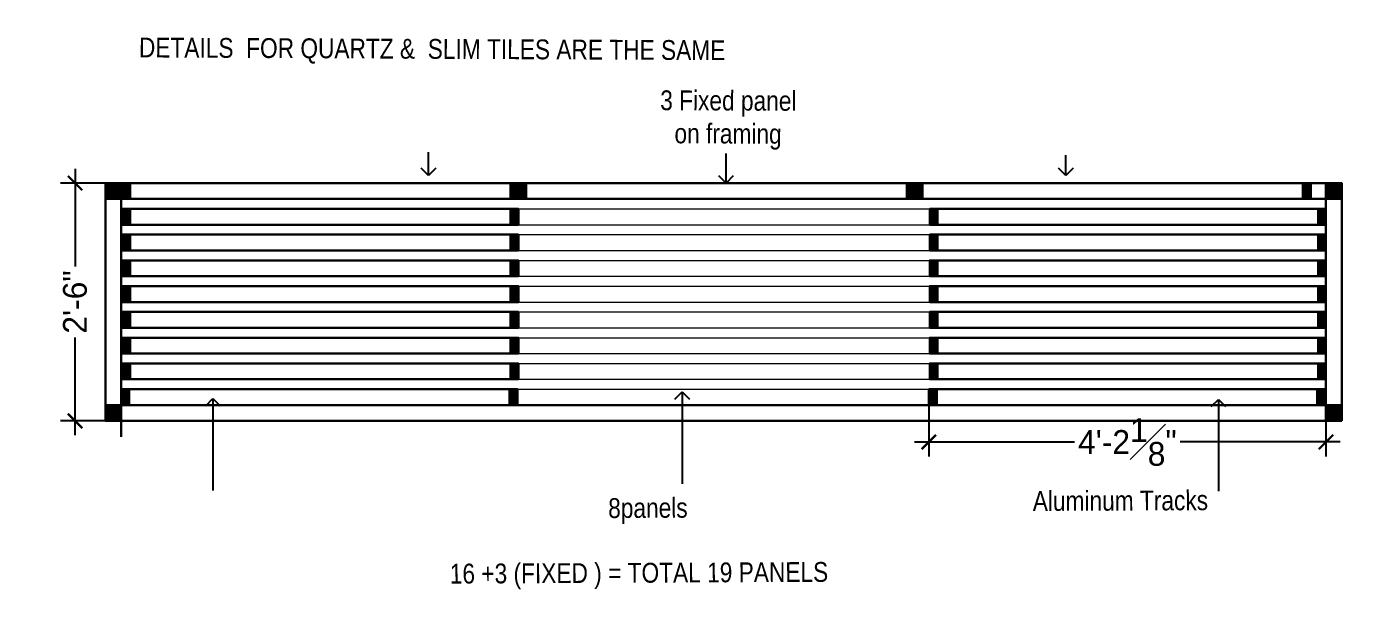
# Model space of a CAD drawing. Header units: inches. Extents: x -109431 to 29005, y -34715 to -1756.
# Drawn here: x -41552.4 to -41383.6, y -12008.7 to -11936.8 of the extents above; entities that cross this region are included whole.
import ezdxf

# ---------------------------------------------------------------- set-up
doc = ezdxf.new("R2010")
doc.units = ezdxf.units.IN
doc.header["$LTSCALE"] = 0.05
doc.header["$MEASUREMENT"] = 0
doc.header["$PDMODE"] = 3
doc.header["$PDSIZE"] = -4
doc.linetypes.add('DASHED2', pattern=[0.375, 0.25, -0.125])
doc.layers.get('Defpoints').update_dxf_attribs({"linetype": 'DASHED2'})
doc.layers.add('Furniture Layout Dotted', color=8, linetype='Continuous')
doc.layers.add('text', color=4, linetype='Continuous')
doc.styles.add('9-128OF1-4', font='ARIALN.TTF', dxfattribs={"height": 3.0792})
doc.styles.add('style2', font='stylu.ttf')
doc.dimstyles.new('DIM 1-4', dxfattribs={"dimtxt": 3.0792, "dimasz": 1.82, "dimexe": 1.82, "dimexo": 0, "dimgap": 0.09, "dimtad": 0, "dimzin": 0, "dimdsep": 46, "dimlunit": 4, "dimtxsty": '9-128OF1-4', "dimblk": 'ARCHTICK', "dimcen": 1.8125, "dimdle": 1.82, "dimclrd": 8, "dimclre": 8, "dimadec": 0, "dimazin": 0, "dimtfac": 1, "dimtofl": 0, "dimtmove": 0, "dimatfit": 3, "dimldrblk": 'OPEN90', "dimfxl": 1, "dimtolj": 1, "dimtzin": 0, "dimlwd": -1, "dimarcsym": 0})

# ---------------------------------------------------------------- blocks, each defined once
blk = doc.blocks.new('_ArchTick')
at = {"color": 0, "const_width": 0.15}
blk.add_lwpolyline([(-0.5, -0.5), (0.5, 0.5)], dxfattribs=at)
blk = doc.blocks.new('*D646')
at = {"color": 8, "ltscale": 50, "transparency": 16777216}
for p, q in [((-41546.28, -11954.75), (-41546.28, -11967.08)), ((-41546.28, -11988.39), (-41546.28, -11976.06))]:
    blk.add_line(p, q, dxfattribs=at)
at = {"color": 8, "lineweight": -2, "ltscale": 50, "transparency": 16777216}
for p, q in [((-41539.74, -11956.57), (-41548.1, -11956.57)), ((-41542.45, -11986.57), (-41548.1, -11986.57))]:
    blk.add_line(p, q, dxfattribs=at)
at = {"layer": 'Defpoints', "color": 0, "ltscale": 50, "transparency": 16777216}
for p in [(-41546.28, -11956.57), (-41539.74, -11956.57), (-41542.45, -11986.57)]:
    blk.add_point(p, dxfattribs=at)
at = {"color": 8, "ltscale": 50, "transparency": 16777216, "xscale": 1.82, "yscale": 1.82, "zscale": 1.82}
for p, rotation in [((-41546.28, -11956.57), 90), ((-41546.28, -11986.57), 270)]:
    blk.add_blockref('_ArchTick', p, dxfattribs=dict(at, rotation=rotation))
at = {"lineweight": 15, "ltscale": 50, "transparency": 16777216, "insert": (-41546.28, -11971.57), "char_height": 3, "attachment_point": 5, "rotation": 90, "style": 'style2'}
blk.add_mtext('\\A1;2\'-6"', dxfattribs=at)
blk = doc.blocks.new('_Open90')
at = {"color": 0, "linetype": 'ByBlock', "lineweight": -2}
for p, q in [((0, 0), (-1, 0)), ((-0.5, 0.5), (0, 0)), ((0, 0), (-0.5, -0.5))]:
    blk.add_line(p, q, dxfattribs=at)
blk = doc.blocks.new('*D647')
at = {"color": 8, "lineweight": -2, "ltscale": 50, "transparency": 16777216}
for p, q in [((-41438.55, -11984.57), (-41438.55, -11991.05)), ((-41388.45, -11984.57), (-41388.45, -11991.05))]:
    blk.add_line(p, q, dxfattribs=at)
at = {"color": 8, "ltscale": 50, "transparency": 16777216}
for p, q in [((-41440.37, -11989.23), (-41420.17, -11989.23)), ((-41386.63, -11989.23), (-41406.83, -11989.23))]:
    blk.add_line(p, q, dxfattribs=at)
at = {"layer": 'Defpoints', "color": 0, "ltscale": 50, "transparency": 16777216}
for p in [(-41438.55, -11984.57), (-41388.45, -11984.57), (-41388.45, -11989.23)]:
    blk.add_point(p, dxfattribs=at)
at = {"color": 8, "ltscale": 50, "transparency": 16777216, "xscale": 1.82, "yscale": 1.82, "zscale": 1.82, "rotation": 180}
blk.add_blockref('_ArchTick', (-41438.55, -11989.23), dxfattribs=at)
at = {"color": 8, "ltscale": 50, "transparency": 16777216, "xscale": 1.82, "yscale": 1.82, "zscale": 1.82}
blk.add_blockref('_ArchTick', (-41388.45, -11989.23), dxfattribs=at)
at = {"lineweight": 15, "ltscale": 50, "transparency": 16777216, "insert": (-41413.5, -11989.23), "char_height": 3, "attachment_point": 5, "style": 'style2'}
blk.add_mtext('\\A1;4\'-2{\\H1x;\\S1#8;}"', dxfattribs=at)

msp = doc.modelspace()

# ---------------------------------------------------------------- hatches: boundary and pattern name
at = {"lineweight": 30, "ltscale": 50}
h = msp.add_hatch(dxfattribs=at)
h.set_pattern_fill('ANSI31', color=256)
h.set_pattern_definition([(45, (780892.39732, 239545.96328), (-0.088388347648, 0.088388347648), [])])
h.paths.add_polyline_path([(-41540.44614, -11956.5695), (-41542.44614, -11956.5695), (-41542.44614, -11958.5695), (-41540.44614, -11958.5695)])
at = {"lineweight": 30, "ltscale": 50, "true_color": 0xfecc66}
h = msp.add_hatch(color=31, dxfattribs=at)
h.dxf.hatch_style = 1
h.paths.add_polyline_path([(-41539.34638, -11956.5695), (-41540.34638, -11956.5695), (-41540.34638, -11958.5695), (-41539.34638, -11958.5695)])
h = msp.add_hatch(color=31, dxfattribs=at)
h.dxf.hatch_style = 1
h.paths.add_polyline_path([(-41490.34638, -11956.5695), (-41491.34638, -11956.5695), (-41491.34638, -11958.5695), (-41490.34638, -11958.5695)])
h = msp.add_hatch(color=31, dxfattribs=at)
h.dxf.hatch_style = 1
h.paths.add_polyline_path([(-41489.34638, -11956.5695), (-41490.34638, -11956.5695), (-41490.34638, -11958.5695), (-41489.34638, -11958.5695)])
h = msp.add_hatch(color=31, dxfattribs=at)
h.dxf.hatch_style = 1
h.paths.add_polyline_path([(-41440.34638, -11956.5695), (-41441.34638, -11956.5695), (-41441.34638, -11958.5695), (-41440.34638, -11958.5695)])
h = msp.add_hatch(color=31, dxfattribs=at)
h.dxf.hatch_style = 1
h.paths.add_polyline_path([(-41439.34638, -11956.5695), (-41440.34638, -11956.5695), (-41440.34638, -11958.5695), (-41439.34638, -11958.5695)])
h = msp.add_hatch(color=31, dxfattribs=at)
h.dxf.hatch_style = 1
h.paths.add_polyline_path([(-41390.34638, -11956.5695), (-41391.34638, -11956.5695), (-41391.34638, -11958.5695), (-41390.34638, -11958.5695)])
at = {"lineweight": 30, "ltscale": 50}
h = msp.add_hatch(dxfattribs=at)
h.set_pattern_fill('ANSI31', color=256)
h.set_pattern_definition([(45, (781046.39732, 239545.96328), (-0.088388347648, 0.088388347648), [])])
h.paths.add_polyline_path([(-41386.44614, -11956.5695), (-41388.44614, -11956.5695), (-41388.44614, -11958.5695), (-41386.44614, -11958.5695)])
at = {"lineweight": 30, "ltscale": 50, "true_color": 0xfecc66}
h = msp.add_hatch(color=31, dxfattribs=at)
h.dxf.hatch_style = 1
h.paths.add_polyline_path([(-41539.34638, -11959.8195), (-41540.34638, -11959.8195), (-41540.34638, -11961.8195), (-41539.34638, -11961.8195)])
h = msp.add_hatch(color=31, dxfattribs=at)
h.dxf.hatch_style = 1
h.paths.add_polyline_path([(-41490.34638, -11959.8195), (-41491.34638, -11959.8195), (-41491.34638, -11961.8195), (-41490.34638, -11961.8195)])
h = msp.add_hatch(color=31, dxfattribs=at)
h.dxf.hatch_style = 1
h.paths.add_polyline_path([(-41437.44614, -11959.8195), (-41438.44614, -11959.8195), (-41438.44614, -11961.8195), (-41437.44614, -11961.8195)])
h = msp.add_hatch(color=31, dxfattribs=at)
h.dxf.hatch_style = 1
h.paths.add_polyline_path([(-41388.44614, -11959.8195), (-41389.44614, -11959.8195), (-41389.44614, -11961.8195), (-41388.44614, -11961.8195)])
h = msp.add_hatch(color=31, dxfattribs=at)
h.dxf.hatch_style = 1
h.paths.add_polyline_path([(-41539.34638, -11963.0695), (-41540.34638, -11963.0695), (-41540.34638, -11965.0695), (-41539.34638, -11965.0695)])
h = msp.add_hatch(color=31, dxfattribs=at)
h.dxf.hatch_style = 1
h.paths.add_polyline_path([(-41490.34638, -11963.0695), (-41491.34638, -11963.0695), (-41491.34638, -11965.0695), (-41490.34638, -11965.0695)])
h = msp.add_hatch(color=31, dxfattribs=at)
h.dxf.hatch_style = 1
h.paths.add_polyline_path([(-41437.44614, -11963.0695), (-41438.44614, -11963.0695), (-41438.44614, -11965.0695), (-41437.44614, -11965.0695)])
h = msp.add_hatch(color=31, dxfattribs=at)
h.dxf.hatch_style = 1
h.paths.add_polyline_path([(-41388.44614, -11963.0695), (-41389.44614, -11963.0695), (-41389.44614, -11965.0695), (-41388.44614, -11965.0695)])
h = msp.add_hatch(color=31, dxfattribs=at)
h.dxf.hatch_style = 1
h.paths.add_polyline_path([(-41539.34638, -11966.3195), (-41540.34638, -11966.3195), (-41540.34638, -11968.3195), (-41539.34638, -11968.3195)])
h = msp.add_hatch(color=31, dxfattribs=at)
h.dxf.hatch_style = 1
h.paths.add_polyline_path([(-41490.34638, -11966.3195), (-41491.34638, -11966.3195), (-41491.34638, -11968.3195), (-41490.34638, -11968.3195)])
h = msp.add_hatch(color=31, dxfattribs=at)
h.dxf.hatch_style = 1
h.paths.add_polyline_path([(-41437.44614, -11966.3195), (-41438.44614, -11966.3195), (-41438.44614, -11968.3195), (-41437.44614, -11968.3195)])
h = msp.add_hatch(color=31, dxfattribs=at)
h.dxf.hatch_style = 1
h.paths.add_polyline_path([(-41388.44614, -11966.3195), (-41389.44614, -11966.3195), (-41389.44614, -11968.3195), (-41388.44614, -11968.3195)])
h = msp.add_hatch(color=31, dxfattribs=at)
h.dxf.hatch_style = 1
h.paths.add_polyline_path([(-41539.34638, -11969.5695), (-41540.34638, -11969.5695), (-41540.34638, -11971.5695), (-41539.34638, -11971.5695)])
h = msp.add_hatch(color=31, dxfattribs=at)
h.dxf.hatch_style = 1
h.paths.add_polyline_path([(-41490.34638, -11969.5695), (-41491.34638, -11969.5695), (-41491.34638, -11971.5695), (-41490.34638, -11971.5695)])
h = msp.add_hatch(color=31, dxfattribs=at)
h.dxf.hatch_style = 1
h.paths.add_polyline_path([(-41437.44614, -11969.5695), (-41438.44614, -11969.5695), (-41438.44614, -11971.5695), (-41437.44614, -11971.5695)])
h = msp.add_hatch(color=31, dxfattribs=at)
h.dxf.hatch_style = 1
h.paths.add_polyline_path([(-41388.44614, -11969.5695), (-41389.44614, -11969.5695), (-41389.44614, -11971.5695), (-41388.44614, -11971.5695)])
h = msp.add_hatch(color=31, dxfattribs=at)
h.dxf.hatch_style = 1
h.paths.add_polyline_path([(-41539.34638, -11972.8195), (-41540.34638, -11972.8195), (-41540.34638, -11974.8195), (-41539.34638, -11974.8195)])
h = msp.add_hatch(color=31, dxfattribs=at)
h.dxf.hatch_style = 1
h.paths.add_polyline_path([(-41490.34638, -11972.8195), (-41491.34638, -11972.8195), (-41491.34638, -11974.8195), (-41490.34638, -11974.8195)])
h = msp.add_hatch(color=31, dxfattribs=at)
h.dxf.hatch_style = 1
h.paths.add_polyline_path([(-41437.44614, -11972.8195), (-41438.44614, -11972.8195), (-41438.44614, -11974.8195), (-41437.44614, -11974.8195)])
h = msp.add_hatch(color=31, dxfattribs=at)
h.dxf.hatch_style = 1
h.paths.add_polyline_path([(-41388.44614, -11972.8195), (-41389.44614, -11972.8195), (-41389.44614, -11974.8195), (-41388.44614, -11974.8195)])
h = msp.add_hatch(color=31, dxfattribs=at)
h.dxf.hatch_style = 1
h.paths.add_polyline_path([(-41539.34638, -11976.0695), (-41540.34638, -11976.0695), (-41540.34638, -11978.0695), (-41539.34638, -11978.0695)])
h = msp.add_hatch(color=31, dxfattribs=at)
h.dxf.hatch_style = 1
h.paths.add_polyline_path([(-41490.34638, -11976.0695), (-41491.34638, -11976.0695), (-41491.34638, -11978.0695), (-41490.34638, -11978.0695)])
h = msp.add_hatch(color=31, dxfattribs=at)
h.dxf.hatch_style = 1
h.paths.add_polyline_path([(-41437.44614, -11976.0695), (-41438.44614, -11976.0695), (-41438.44614, -11978.0695), (-41437.44614, -11978.0695)])
h = msp.add_hatch(color=31, dxfattribs=at)
h.dxf.hatch_style = 1
h.paths.add_polyline_path([(-41388.44614, -11976.0695), (-41389.44614, -11976.0695), (-41389.44614, -11978.0695), (-41388.44614, -11978.0695)])
h = msp.add_hatch(color=31, dxfattribs=at)
h.dxf.hatch_style = 1
h.paths.add_polyline_path([(-41539.34638, -11979.3195), (-41540.34638, -11979.3195), (-41540.34638, -11981.3195), (-41539.34638, -11981.3195)])
h = msp.add_hatch(color=31, dxfattribs=at)
h.dxf.hatch_style = 1
h.paths.add_polyline_path([(-41490.34638, -11979.3195), (-41491.34638, -11979.3195), (-41491.34638, -11981.3195), (-41490.34638, -11981.3195)])
h = msp.add_hatch(color=31, dxfattribs=at)
h.dxf.hatch_style = 1
h.paths.add_polyline_path([(-41437.44614, -11979.3195), (-41438.44614, -11979.3195), (-41438.44614, -11981.3195), (-41437.44614, -11981.3195)])
h = msp.add_hatch(color=31, dxfattribs=at)
h.dxf.hatch_style = 1
h.paths.add_polyline_path([(-41388.44614, -11979.3195), (-41389.44614, -11979.3195), (-41389.44614, -11981.3195), (-41388.44614, -11981.3195)])
h = msp.add_hatch(color=31, dxfattribs=at)
h.dxf.hatch_style = 1
h.paths.add_polyline_path([(-41539.44614, -11982.5695), (-41540.44614, -11982.5695), (-41540.44614, -11984.5695), (-41539.44614, -11984.5695)])
h = msp.add_hatch(color=31, dxfattribs=at)
h.dxf.hatch_style = 1
h.paths.add_polyline_path([(-41490.44614, -11982.5695), (-41491.44614, -11982.5695), (-41491.44614, -11984.5695), (-41490.44614, -11984.5695)])
h = msp.add_hatch(color=31, dxfattribs=at)
h.dxf.hatch_style = 1
h.paths.add_polyline_path([(-41437.54589, -11982.5695), (-41438.54589, -11982.5695), (-41438.54589, -11984.5695), (-41437.54589, -11984.5695)])
h = msp.add_hatch(color=31, dxfattribs=at)
h.dxf.hatch_style = 1
h.paths.add_polyline_path([(-41388.54589, -11982.5695), (-41389.54589, -11982.5695), (-41389.54589, -11984.5695), (-41388.54589, -11984.5695)])
at = {"lineweight": 30, "ltscale": 50}
h = msp.add_hatch(dxfattribs=at)
h.set_pattern_fill('ANSI31', color=256)
h.set_pattern_definition([(45, (780892.39732, 239517.96328), (-0.088388347648, 0.088388347648), [])])
h.paths.add_polyline_path([(-41540.44614, -11984.5695), (-41542.44614, -11984.5695), (-41542.44614, -11986.5695), (-41540.44614, -11986.5695)])
h = msp.add_hatch(dxfattribs=at)
h.set_pattern_fill('ANSI31', color=256)
h.set_pattern_definition([(45, (781046.39732, 239517.96328), (-0.088388347648, 0.088388347648), [])])
h.paths.add_polyline_path([(-41386.44614, -11984.5695), (-41388.44614, -11984.5695), (-41388.44614, -11986.5695), (-41386.44614, -11986.5695)])

# ---------------------------------------------------------------- linework, layer by layer
at = {"color": 244, "lineweight": 30, "ltscale": 50, "true_color": 0x991b1e}
for p, q in [((-41539.34638, -11958.5695), (-41539.34638, -11956.5695)), ((-41491.34638, -11958.5695), (-41491.34638, -11956.5695)), ((-41490.34638, -11958.5695), (-41490.34638, -11956.5695)), ((-41489.34638, -11958.5695), (-41489.34638, -11956.5695)), ((-41441.34638, -11958.5695), (-41441.34638, -11956.5695)), ((-41440.34638, -11958.5695), (-41440.34638, -11956.5695)), ((-41439.34638, -11958.5695), (-41439.34638, -11956.5695)), ((-41391.34638, -11958.5695), (-41391.34638, -11956.5695)), ((-41390.34638, -11958.5695), (-41390.34638, -11956.5695)), ((-41388.44614, -11956.5695), (-41386.44614, -11956.5695)), ((-41388.44614, -11958.5695), (-41388.44614, -11956.5695)), ((-41542.44614, -11958.5695), (-41540.44614, -11958.5695)), ((-41388.44614, -11958.5695), (-41386.44614, -11958.5695)), ((-41540.34638, -11961.8195), (-41540.34638, -11959.8195)), ((-41539.34638, -11961.8195), (-41539.34638, -11959.8195)), ((-41491.34638, -11961.8195), (-41491.34638, -11959.8195)), ((-41490.34638, -11961.8195), (-41490.34638, -11959.8195)), ((-41438.44614, -11961.8195), (-41438.44614, -11959.8195)), ((-41437.44614, -11961.8195), (-41437.44614, -11959.8195)), ((-41389.44614, -11961.8195), (-41389.44614, -11959.8195)), ((-41540.34638, -11965.0695), (-41540.34638, -11963.0695)), ((-41539.34638, -11965.0695), (-41539.34638, -11963.0695)), ((-41491.34638, -11965.0695), (-41491.34638, -11963.0695)), ((-41490.34638, -11965.0695), (-41490.34638, -11963.0695)), ((-41438.44614, -11965.0695), (-41438.44614, -11963.0695)), ((-41437.44614, -11965.0695), (-41437.44614, -11963.0695)), ((-41389.44614, -11965.0695), (-41389.44614, -11963.0695)), ((-41540.34638, -11968.3195), (-41540.34638, -11966.3195)), ((-41539.34638, -11968.3195), (-41539.34638, -11966.3195)), ((-41491.34638, -11968.3195), (-41491.34638, -11966.3195)), ((-41490.34638, -11968.3195), (-41490.34638, -11966.3195)), ((-41438.44614, -11968.3195), (-41438.44614, -11966.3195)), ((-41437.44614, -11968.3195), (-41437.44614, -11966.3195)), ((-41389.44614, -11968.3195), (-41389.44614, -11966.3195)), ((-41540.34638, -11971.5695), (-41540.34638, -11969.5695)), ((-41539.34638, -11971.5695), (-41539.34638, -11969.5695)), ((-41491.34638, -11971.5695), (-41491.34638, -11969.5695)), ((-41490.34638, -11971.5695), (-41490.34638, -11969.5695)), ((-41438.44614, -11971.5695), (-41438.44614, -11969.5695)), ((-41437.44614, -11971.5695), (-41437.44614, -11969.5695)), ((-41389.44614, -11971.5695), (-41389.44614, -11969.5695)), ((-41540.34638, -11974.8195), (-41540.34638, -11972.8195)), ((-41539.34638, -11974.8195), (-41539.34638, -11972.8195)), ((-41491.34638, -11974.8195), (-41491.34638, -11972.8195)), ((-41490.34638, -11974.8195), (-41490.34638, -11972.8195)), ((-41438.44614, -11974.8195), (-41438.44614, -11972.8195)), ((-41437.44614, -11974.8195), (-41437.44614, -11972.8195)), ((-41389.44614, -11974.8195), (-41389.44614, -11972.8195)), ((-41540.34638, -11978.0695), (-41540.34638, -11976.0695)), ((-41539.34638, -11978.0695), (-41539.34638, -11976.0695)), ((-41491.34638, -11978.0695), (-41491.34638, -11976.0695)), ((-41490.34638, -11978.0695), (-41490.34638, -11976.0695)), ((-41438.44614, -11978.0695), (-41438.44614, -11976.0695)), ((-41437.44614, -11978.0695), (-41437.44614, -11976.0695)), ((-41389.44614, -11978.0695), (-41389.44614, -11976.0695)), ((-41540.34638, -11981.3195), (-41540.34638, -11979.3195)), ((-41539.34638, -11981.3195), (-41539.34638, -11979.3195)), ((-41491.34638, -11981.3195), (-41491.34638, -11979.3195)), ((-41490.34638, -11981.3195), (-41490.34638, -11979.3195)), ((-41438.44614, -11981.3195), (-41438.44614, -11979.3195)), ((-41437.44614, -11981.3195), (-41437.44614, -11979.3195)), ((-41389.44614, -11981.3195), (-41389.44614, -11979.3195)), ((-41540.44614, -11984.5695), (-41540.44614, -11982.5695)), ((-41539.44614, -11984.5695), (-41539.44614, -11982.5695)), ((-41491.44614, -11984.5695), (-41491.44614, -11982.5695)), ((-41490.44614, -11984.5695), (-41490.44614, -11982.5695)), ((-41438.54589, -11984.5695), (-41438.54589, -11982.5695)), ((-41437.54589, -11984.5695), (-41437.54589, -11982.5695)), ((-41389.54589, -11984.5695), (-41389.54589, -11982.5695)), ((-41542.44614, -11984.5695), (-41540.44614, -11984.5695)), ((-41540.44614, -11984.5695), (-41540.44614, -11986.5695)), ((-41388.44614, -11984.5695), (-41386.44614, -11984.5695)), ((-41388.44614, -11984.5695), (-41388.44614, -11986.5695)), ((-41540.44614, -11988.5695), (-41540.44614, -11986.5695))]:
    msp.add_line(p, q, dxfattribs=at)
for points in [[(-41386.44614, -11986.5695), (-41386.44614, -11956.5695), (-41542.44614, -11956.5695), (-41542.44614, -11986.5695)], [(-41540.34638, -11958.5695), (-41490.34638, -11958.5695), (-41490.34638, -11956.5695), (-41540.34638, -11956.5695)], [(-41540.34638, -11956.5695), (-41540.34638, -11958.5695), (-41539.34638, -11958.5695), (-41539.34638, -11956.5695)], [(-41491.34638, -11956.5695), (-41491.34638, -11958.5695), (-41490.34638, -11958.5695), (-41490.34638, -11956.5695)], [(-41490.34638, -11958.5695), (-41440.34638, -11958.5695), (-41440.34638, -11956.5695), (-41490.34638, -11956.5695)], [(-41490.34638, -11956.5695), (-41490.34638, -11958.5695), (-41489.34638, -11958.5695), (-41489.34638, -11956.5695)], [(-41441.34638, -11956.5695), (-41441.34638, -11958.5695), (-41440.34638, -11958.5695), (-41440.34638, -11956.5695)], [(-41440.34638, -11958.5695), (-41390.34638, -11958.5695), (-41390.34638, -11956.5695), (-41440.34638, -11956.5695)], [(-41440.34638, -11956.5695), (-41440.34638, -11958.5695), (-41439.34638, -11958.5695), (-41439.34638, -11956.5695)], [(-41391.34638, -11956.5695), (-41391.34638, -11958.5695), (-41390.34638, -11958.5695), (-41390.34638, -11956.5695)], [(-41388.44614, -11984.5695), (-41388.44614, -11958.5695), (-41540.44614, -11958.5695), (-41540.44614, -11984.5695)], [(-41540.34638, -11961.8195), (-41490.34638, -11961.8195), (-41490.34638, -11959.8195), (-41540.34638, -11959.8195)], [(-41540.34638, -11959.8195), (-41540.34638, -11961.8195), (-41539.34638, -11961.8195), (-41539.34638, -11959.8195)], [(-41491.34638, -11959.8195), (-41491.34638, -11961.8195), (-41490.34638, -11961.8195), (-41490.34638, -11959.8195)], [(-41438.44614, -11961.8195), (-41388.44614, -11961.8195), (-41388.44614, -11959.8195), (-41438.44614, -11959.8195)], [(-41438.44614, -11959.8195), (-41438.44614, -11961.8195), (-41437.44614, -11961.8195), (-41437.44614, -11959.8195)], [(-41389.44614, -11959.8195), (-41389.44614, -11961.8195), (-41388.44614, -11961.8195), (-41388.44614, -11959.8195)], [(-41540.34638, -11965.0695), (-41490.34638, -11965.0695), (-41490.34638, -11963.0695), (-41540.34638, -11963.0695)], [(-41540.34638, -11963.0695), (-41540.34638, -11965.0695), (-41539.34638, -11965.0695), (-41539.34638, -11963.0695)], [(-41491.34638, -11963.0695), (-41491.34638, -11965.0695), (-41490.34638, -11965.0695), (-41490.34638, -11963.0695)], [(-41438.44614, -11965.0695), (-41388.44614, -11965.0695), (-41388.44614, -11963.0695), (-41438.44614, -11963.0695)], [(-41438.44614, -11963.0695), (-41438.44614, -11965.0695), (-41437.44614, -11965.0695), (-41437.44614, -11963.0695)], [(-41389.44614, -11963.0695), (-41389.44614, -11965.0695), (-41388.44614, -11965.0695), (-41388.44614, -11963.0695)], [(-41540.34638, -11968.3195), (-41490.34638, -11968.3195), (-41490.34638, -11966.3195), (-41540.34638, -11966.3195)], [(-41540.34638, -11966.3195), (-41540.34638, -11968.3195), (-41539.34638, -11968.3195), (-41539.34638, -11966.3195)], [(-41491.34638, -11966.3195), (-41491.34638, -11968.3195), (-41490.34638, -11968.3195), (-41490.34638, -11966.3195)], [(-41438.44614, -11968.3195), (-41388.44614, -11968.3195), (-41388.44614, -11966.3195), (-41438.44614, -11966.3195)], [(-41438.44614, -11966.3195), (-41438.44614, -11968.3195), (-41437.44614, -11968.3195), (-41437.44614, -11966.3195)], [(-41389.44614, -11966.3195), (-41389.44614, -11968.3195), (-41388.44614, -11968.3195), (-41388.44614, -11966.3195)], [(-41540.34638, -11971.5695), (-41490.34638, -11971.5695), (-41490.34638, -11969.5695), (-41540.34638, -11969.5695)], [(-41540.34638, -11969.5695), (-41540.34638, -11971.5695), (-41539.34638, -11971.5695), (-41539.34638, -11969.5695)], [(-41491.34638, -11969.5695), (-41491.34638, -11971.5695), (-41490.34638, -11971.5695), (-41490.34638, -11969.5695)], [(-41438.44614, -11971.5695), (-41388.44614, -11971.5695), (-41388.44614, -11969.5695), (-41438.44614, -11969.5695)], [(-41438.44614, -11969.5695), (-41438.44614, -11971.5695), (-41437.44614, -11971.5695), (-41437.44614, -11969.5695)], [(-41389.44614, -11969.5695), (-41389.44614, -11971.5695), (-41388.44614, -11971.5695), (-41388.44614, -11969.5695)], [(-41540.34638, -11974.8195), (-41490.34638, -11974.8195), (-41490.34638, -11972.8195), (-41540.34638, -11972.8195)], [(-41540.34638, -11972.8195), (-41540.34638, -11974.8195), (-41539.34638, -11974.8195), (-41539.34638, -11972.8195)], [(-41491.34638, -11972.8195), (-41491.34638, -11974.8195), (-41490.34638, -11974.8195), (-41490.34638, -11972.8195)], [(-41438.44614, -11974.8195), (-41388.44614, -11974.8195), (-41388.44614, -11972.8195), (-41438.44614, -11972.8195)], [(-41438.44614, -11972.8195), (-41438.44614, -11974.8195), (-41437.44614, -11974.8195), (-41437.44614, -11972.8195)], [(-41389.44614, -11972.8195), (-41389.44614, -11974.8195), (-41388.44614, -11974.8195), (-41388.44614, -11972.8195)], [(-41540.34638, -11978.0695), (-41490.34638, -11978.0695), (-41490.34638, -11976.0695), (-41540.34638, -11976.0695)], [(-41540.34638, -11976.0695), (-41540.34638, -11978.0695), (-41539.34638, -11978.0695), (-41539.34638, -11976.0695)], [(-41491.34638, -11976.0695), (-41491.34638, -11978.0695), (-41490.34638, -11978.0695), (-41490.34638, -11976.0695)], [(-41438.44614, -11978.0695), (-41388.44614, -11978.0695), (-41388.44614, -11976.0695), (-41438.44614, -11976.0695)], [(-41438.44614, -11976.0695), (-41438.44614, -11978.0695), (-41437.44614, -11978.0695), (-41437.44614, -11976.0695)], [(-41389.44614, -11976.0695), (-41389.44614, -11978.0695), (-41388.44614, -11978.0695), (-41388.44614, -11976.0695)], [(-41540.34638, -11981.3195), (-41490.34638, -11981.3195), (-41490.34638, -11979.3195), (-41540.34638, -11979.3195)], [(-41540.34638, -11979.3195), (-41540.34638, -11981.3195), (-41539.34638, -11981.3195), (-41539.34638, -11979.3195)], [(-41491.34638, -11979.3195), (-41491.34638, -11981.3195), (-41490.34638, -11981.3195), (-41490.34638, -11979.3195)], [(-41438.44614, -11981.3195), (-41388.44614, -11981.3195), (-41388.44614, -11979.3195), (-41438.44614, -11979.3195)], [(-41438.44614, -11979.3195), (-41438.44614, -11981.3195), (-41437.44614, -11981.3195), (-41437.44614, -11979.3195)], [(-41389.44614, -11979.3195), (-41389.44614, -11981.3195), (-41388.44614, -11981.3195), (-41388.44614, -11979.3195)], [(-41540.44614, -11984.5695), (-41490.44614, -11984.5695), (-41490.44614, -11982.5695), (-41540.44614, -11982.5695)], [(-41540.44614, -11982.5695), (-41540.44614, -11984.5695), (-41539.44614, -11984.5695), (-41539.44614, -11982.5695)], [(-41491.44614, -11982.5695), (-41491.44614, -11984.5695), (-41490.44614, -11984.5695), (-41490.44614, -11982.5695)], [(-41438.54589, -11984.5695), (-41388.54589, -11984.5695), (-41388.54589, -11982.5695), (-41438.54589, -11982.5695)], [(-41438.54589, -11982.5695), (-41438.54589, -11984.5695), (-41437.54589, -11984.5695), (-41437.54589, -11982.5695)], [(-41389.54589, -11982.5695), (-41389.54589, -11984.5695), (-41388.54589, -11984.5695), (-41388.54589, -11982.5695)]]:
    msp.add_lwpolyline(points, close=True, dxfattribs=at)
at = {"layer": 'Furniture Layout Dotted', "color": 244, "lineweight": 20, "ltscale": 50, "true_color": 0x991b1e}
for p, q in [((-41490.34638, -11958.5695), (-41438.44614, -11958.5695)), ((-41490.34638, -11959.8195), (-41438.44614, -11959.8195)), ((-41490.34638, -11961.8195), (-41438.44614, -11961.8195)), ((-41490.34638, -11963.0695), (-41438.44614, -11963.0695)), ((-41490.34638, -11965.0695), (-41438.44614, -11965.0695)), ((-41490.34638, -11966.3195), (-41438.44614, -11966.3195)), ((-41490.34638, -11968.3195), (-41438.44614, -11968.3195)), ((-41490.34638, -11969.5695), (-41438.44614, -11969.5695)), ((-41490.34638, -11971.5695), (-41438.44614, -11971.5695)), ((-41490.34638, -11972.8195), (-41438.44614, -11972.8195)), ((-41490.34638, -11974.8195), (-41438.44614, -11974.8195)), ((-41490.34638, -11976.0695), (-41438.44614, -11976.0695)), ((-41490.34638, -11978.0695), (-41438.44614, -11978.0695)), ((-41490.34638, -11979.3195), (-41438.44614, -11979.3195)), ((-41490.34638, -11981.3195), (-41438.44614, -11981.3195)), ((-41490.34638, -11982.5695), (-41438.44614, -11982.5695))]:
    msp.add_line(p, q, dxfattribs=at)

# ---------------------------------------------------------------- texts
at = {"layer": 'text', "color": 7, "ltscale": 50, "true_color": 0xffffff, "char_height": 2.5, "width": 119.7881661, "style": '9-128OF1-4', "bg_fill": 2}
for s, insert, attachment_point, rotation in [('\\pi23.07877;{\\C30;\\c2254834;DETAILS  FOR QUARTZ &  SLIM TILES ARE THE SAME}', (-41561.2968, -11939.6887), 4, 359.7287349), ('{\\C30;\\c2254834;PLAN }', (-41275.11397, -11939.47897), 6, 0.2712651), ('{\\C30;\\c2254834;Aluminum Tracks}', (-41403.32117, -11996.59931), 6, 0.2712651), ('{\\C30;\\c2254834;16 +3 (FIXED ) = TOTAL 19 PANELS}', (-41451.24771, -12005.9982), 6, 0.2712651)]:
    msp.add_mtext(s, dxfattribs=dict(at, insert=insert, attachment_point=attachment_point, rotation=rotation))

# ---------------------------------------------------------------- dimensions: what is measured, and where the dimension line sits
at = {"color": 244, "lineweight": 15, "ltscale": 50, "true_color": 0x991b1e}
dim = msp.add_linear_dim(base=(-41546.27514, -11956.5695), p1=(-41542.44614, -11986.5695), p2=(-41539.74, -11956.5695), angle=90, dimstyle='DIM 1-4', override={"dimtxt": 3, "dimdec": 3, "dimtxsty": 'style2', "dimclrt": 256, "dimtdec": 3, "dimfxl": 0, "dimfrac": 1, "dimarcsym": 1}, dxfattribs=at)
dim.commit()
dim.dimension.update_dxf_attribs({"geometry": '*D646', "text_midpoint": (-41546.27514, -11971.5695)})
dim = msp.add_linear_dim(base=(-41388.44614, -11989.23313), p1=(-41438.54589, -11984.5695), p2=(-41388.44614, -11984.5695), dimstyle='DIM 1-4', override={"dimtxt": 3, "dimdec": 3, "dimtxsty": 'style2', "dimclrt": 256, "dimtdec": 3, "dimfxl": 0, "dimfrac": 1, "dimarcsym": 1}, dxfattribs=at)
dim.commit()
dim.dimension.update_dxf_attribs({"geometry": '*D647', "text_midpoint": (-41413.49602, -11989.23313)})

# ---------------------------------------------------------------- leaders
at = {"color": 244, "lineweight": 30, "ltscale": 50, "true_color": 0x991b1e}
for points in [[(-41501.68741, -11955.59094), (-41501.68741, -11948.87144), (-41473.55278, -11948.87144)], [(-41421.26584, -11955.59094), (-41421.26584, -11948.87144), (-41451.06993, -11948.87144)], [(-41464.14188, -11956.5695), (-41464.14188, -11952.04431)]]:
    msp.add_leader(points, dimstyle='DIM 1-4', override={"dimtxt": 3, "dimgap": 0.09, "dimtad": 0, "dimdec": 3, "dimtxsty": 'style2', "dimclrt": 256, "dimtdec": 3, "dimfxl": 0, "dimfrac": 1, "dimarcsym": 1}, dxfattribs=at)

# ---------------------------------------------------------------- next in the draw order: texts
at = {"layer": 'text', "color": 7, "ltscale": 50, "true_color": 0xffffff, "char_height": 2.5, "width": 119.7881661, "style": '9-128OF1-4', "bg_fill": 2}
for s, insert, attachment_point, rotation in [('\\pi51.45701;{\\C30;\\c2254834;3 Fixed panel \\P\\pi53.27232;on framing}', (-41523.91189, -11948.33235), 4, 359.7287349), ('{\\C30;\\c2254834;8panels}', (-41342.11217, -11997.99144), 6, 0.2712651)]:
    msp.add_mtext(s, dxfattribs=dict(at, insert=insert, attachment_point=attachment_point, rotation=rotation))

# ---------------------------------------------------------------- next in the draw order: leaders
at = {"color": 244, "lineweight": 30, "ltscale": 50, "true_color": 0x991b1e}
msp.add_leader([(-41469.67782, -11982.91844), (-41469.67782, -11994.50349)], dimstyle='DIM 1-4', override={"dimtxt": 3, "dimgap": 0.09, "dimtad": 0, "dimdec": 3, "dimtxsty": 'style2', "dimclrt": 256, "dimtdec": 3, "dimfxl": 0, "dimfrac": 1, "dimarcsym": 1}, dxfattribs=at)

# ---------------------------------------------------------------- next in the draw order: texts
at = {"layer": 'text', "color": 7, "ltscale": 50, "true_color": 0xffffff, "insert": (-41468.98024, -11997.90284), "char_height": 2.5, "width": 119.7881661, "attachment_point": 6, "rotation": 0.2712651, "style": '9-128OF1-4', "bg_fill": 2}
msp.add_mtext('{\\C30;\\c2254834;8panels}', dxfattribs=at)

# ---------------------------------------------------------------- next in the draw order: leaders
at = {"color": 244, "lineweight": 30, "ltscale": 50, "true_color": 0x991b1e}
msp.add_leader([(-41402.01231, -11983.84982), (-41402.01231, -11995.43487)], dimstyle='DIM 1-4', override={"dimtxt": 3, "dimgap": 0.09, "dimtad": 0, "dimdec": 3, "dimtxsty": 'style2', "dimclrt": 256, "dimtdec": 3, "dimfxl": 0, "dimfrac": 1, "dimarcsym": 1}, dxfattribs=at)

# ---------------------------------------------------------------- next in the draw order: leaders
msp.add_leader([(-41528.88038, -11983.76122), (-41528.88038, -11995.34627)], dimstyle='DIM 1-4', override={"dimtxt": 3, "dimgap": 0.09, "dimtad": 0, "dimdec": 3, "dimtxsty": 'style2', "dimclrt": 256, "dimtdec": 3, "dimfxl": 0, "dimfrac": 1, "dimarcsym": 1}, dxfattribs=at)

doc.saveas('drawing.dxf')
